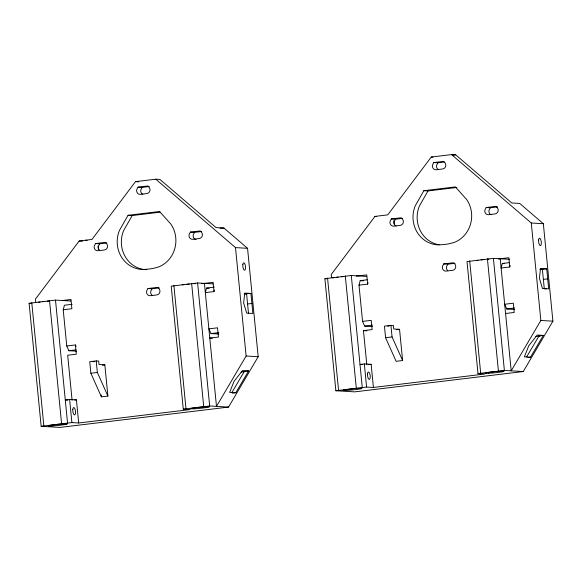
<?xml version="1.0" encoding="UTF-8"?>
<svg xmlns="http://www.w3.org/2000/svg" width="582" height="582" viewBox="0 0 582 582"><rect width="100%" height="100%" fill="white"/><g stroke="black" fill="none" stroke-linecap="round" stroke-linejoin="round"><path stroke-width="0.87" d="M76.679 351.172L68.872 350.713L66.763 345.992L63.212 309.762L64.413 305.23L72.204 304.291M214.314 287.152L206.53 288.09L205.33 292.622L213.98 291.575L214.38 290.069M372.465 326.575L364.659 326.109L362.557 321.388L358.999 285.158L360.2 280.633L367.126 279.797M358.999 285.158L367.657 284.118L368.057 282.605M509.243 262.657L502.317 263.493L501.117 268.018L509.767 266.978L510.167 265.465M95.586 243.552L94.437 245.56A3.725 3.477 -86.6 0 0 97.98 250.747L104.469 249.969A3.725 3.477 -86.6 0 0 106.921 244.054L105.415 242.367L95.586 243.552L99.726 243.793L106.87 242.934M99.726 243.793L98.576 245.808A3.725 3.477 -86.6 0 0 99.566 250.202M138.036 187.149L136.886 189.157A3.725 3.477 -86.6 0 0 140.429 194.344L146.919 193.566A3.725 3.477 -86.6 0 0 149.378 187.651L147.864 185.964L138.036 187.149L142.175 187.397L149.319 186.531M142.175 187.397L141.026 189.405A3.725 3.477 -86.6 0 0 142.786 194.301M128.062 215.304L119.463 230.377A27.929 26.095 -86.6 0 0 146.031 269.284A54.555 50.976 -86.6 0 0 159.141 266.745A27.929 26.095 -86.6 0 0 170.919 224.172L159.599 211.499L128.062 215.304L132.201 215.544L160.13 212.175M132.201 215.544L123.602 230.618A27.929 26.095 -86.6 0 0 146.751 269.699M147.966 288.527L146.831 290.52A3.725 3.477 -86.6 0 0 150.367 295.714L156.864 294.928A3.725 3.477 -86.6 0 0 159.315 289.014L157.817 287.341L147.966 288.527L152.106 288.767L159.272 287.908M152.106 288.767L150.964 290.767A3.725 3.477 -86.6 0 0 152.731 295.671M190.423 232.109L189.281 234.124A3.725 3.477 -86.6 0 0 192.824 239.311L199.313 238.525A3.725 3.477 -86.6 0 0 201.765 232.618L200.259 230.93L190.423 232.109L194.563 232.356L201.714 231.49M194.563 232.356L193.42 234.364A3.725 3.477 -86.6 0 0 196.054 239.537M391.373 218.948L390.224 220.956A3.725 3.477 -86.6 0 0 393.767 226.143L400.256 225.365A3.725 3.477 -86.6 0 0 402.715 219.45L401.202 217.763L391.373 218.948L395.513 219.196L402.657 218.33M395.513 219.196L394.363 221.204A3.725 3.477 -86.6 0 0 396.124 226.1M433.823 162.545L432.681 164.56A3.725 3.477 -86.6 0 0 436.216 169.748L442.713 168.962A3.725 3.477 -86.6 0 0 445.165 163.055L443.651 161.36L433.823 162.545L437.962 162.793L444.219 162.036M437.962 162.793L436.813 164.801A3.725 3.477 -86.6 0 0 438.581 169.704M423.856 190.7L415.257 205.773A27.929 26.095 -86.6 0 0 441.818 244.68A54.555 50.976 -86.6 0 0 454.935 242.141A27.929 26.095 -86.6 0 0 466.706 199.568L455.386 186.902L423.856 190.7L427.988 190.947L456.819 187.469M427.988 190.947L419.389 206.021A27.929 26.095 -86.6 0 0 439.141 244.789M443.76 263.922L442.618 265.923A3.725 3.477 -86.6 0 0 446.161 271.11L452.651 270.324A3.725 3.477 -86.6 0 0 455.102 264.417L453.604 262.737L443.76 263.922L447.893 264.163L455.059 263.304M447.893 264.163L446.758 266.163A3.725 3.477 -86.6 0 0 447.74 270.565M486.217 207.512L485.068 209.52A3.725 3.477 -86.6 0 0 488.611 214.707L495.1 213.929A3.725 3.477 -86.6 0 0 497.552 208.014L496.046 206.326L486.217 207.512L490.35 207.752L497.501 206.894M490.35 207.752L489.207 209.767A3.725 3.477 -86.6 0 0 490.968 214.663M35.764 302.153L35.458 299.068L79.167 241.006L91.963 239.457L135.482 181.642L155.787 179.198L235.499 247.605L246.128 356.009L216.482 406.374L204.42 283.369M231.912 392.479L244.295 371.454L248.623 370.93L235.783 392.741L232.32 393.156M70.917 301.018L55.494 300.108L29.1 303.295L41.162 426.3L60.033 427.406L228.537 407.087L258.182 356.722L247.554 248.318L223.939 228.042L216.017 227.577L159.919 179.438L155.787 179.198M331.551 277.549L331.245 274.471L374.954 216.402L387.75 214.86L431.269 157.038L451.574 154.594L531.286 223.008L540.845 320.464L511.2 370.829L500.207 258.772M526.63 356.933L539.012 335.909L543.341 335.385L530.5 357.195L527.903 357.508M366.704 276.414L351.288 275.512L324.887 278.691L335.872 390.755L354.744 391.861L523.254 371.542L552.9 321.177L543.341 223.714L519.726 203.445L511.804 202.98L455.706 154.834L451.574 154.594M213.034 283.878L197.611 282.968L171.224 286.155L183.279 409.161L190.088 409.561L78.694 422.99L71.884 422.59L41.162 426.3M509.679 259.325L493.398 258.372L467.011 261.551L477.997 373.615L484.806 374.015L373.411 387.452L366.602 387.052L335.872 390.755M183.279 409.161L209.673 405.974L228.537 407.087M477.997 373.615L504.383 370.428L523.254 371.542M453.058 155.154L455.706 154.834M223.939 228.042L220.011 228.202M62.31 300.508L70.96 299.468L71.87 308.715L63.212 309.762M201.779 283.689L213.077 282.328L213.98 291.575M356.337 276.123L366.747 274.864L367.657 284.118M498.447 258.983L508.864 257.724L509.767 266.978M248.856 293.328L244.527 293.845L250.922 293.444L252.886 313.472L246.681 313.101L243.632 302.975L244.716 293.081L250.922 293.444M244.047 294.026L246.724 293.699M247.583 303.979L251.904 303.462M544.643 268.724L540.314 269.248L546.709 268.848L548.673 288.868L542.468 288.505L539.419 278.371L540.503 268.477L546.709 268.848M539.834 269.422L541.616 269.204M543.37 279.382L547.691 278.858M66.763 345.992L75.42 344.951L76.118 346.523M544.876 288.956L546.607 288.745M68.872 350.713L75.798 349.877M212.372 338.251L209.789 338.098L218.439 337.058L217.537 327.812L208.88 328.852L210.99 333.573L218.774 332.635M362.557 321.388L371.207 320.347L372.116 329.594L363.459 330.641L366.82 364.849M364.659 326.109L372.451 325.171M505.576 313.502L514.226 312.454L513.324 303.207L504.667 304.248L506.777 308.969L514.568 308.031M96.219 360.913L89.73 361.691L90.865 373.251L101.406 396.859L107.896 396.08L104.84 364.863L99.042 364.521L98.7 361.058L96.219 360.913L97.354 372.473L107.896 396.08M390.937 325.367L384.447 326.146L385.575 337.706L396.124 361.313L402.613 360.534L399.55 329.317L393.759 328.976L393.417 325.513L390.937 325.367L392.072 336.927L402.613 360.534M93.025 361.742L94.648 361.546M387.736 326.196L389.358 326M102.403 365.154L104.84 364.863M396.306 329.71L399.55 329.317M90.865 373.251L97.354 372.473M385.575 337.706L392.072 336.927M241.072 372.051L245.451 371.52L244.295 371.454M535.789 336.505L540.169 335.974L539.012 335.909M78.694 422.99L76.431 399.87L69.622 399.47L65.293 399.994L67.847 400.147M373.411 387.452L371.141 364.325L364.332 363.925L360.011 364.448L362.564 364.601M74.7 400.081L76.431 399.87M368.544 364.638L371.141 364.325M431.269 157.038L432.928 157.14M135.482 181.642L138.792 181.839M531.286 223.008L543.341 223.714M374.954 216.402L376.678 216.504M235.499 247.605L247.554 248.318M502.317 263.493L504.048 263.595M85.474 240.242L87.133 240.337M79.167 241.006L82.608 241.203M360.2 280.633L363.67 280.837M324.887 278.691L326.589 278.793M206.53 288.09L209.127 288.243M506.777 308.969L514.575 309.435M540.845 320.464L552.9 321.177M29.1 303.295L30.802 303.397M543.341 335.385L537.23 335.028L528.74 345.81L524.389 356.831L530.5 357.195M363.459 330.641L366.907 330.845M210.99 333.573L218.788 334.032M246.128 356.009L258.182 356.722M248.623 370.93L242.512 370.574L234.022 381.356L229.672 392.377L235.783 392.741M542.388 269.364L544.265 288.556M493.398 258.372L504.383 370.428M487.418 258.794L498.403 370.858M469.681 260.932L480.667 372.997M393.738 220.651L394.079 224.092M364.332 363.925L366.602 387.052M351.288 275.512L362.273 387.568M345.301 275.933L356.293 387.998M327.557 278.072L338.549 390.136M246.601 293.968L248.478 313.16M197.611 282.968L209.673 405.974M191.631 283.398L203.693 406.396M173.894 285.536L185.956 408.542M98.038 246.113L98.373 249.554M101.232 395.076L101.406 396.859M75.42 344.951L76.329 354.198L67.672 355.238L72.103 400.394M69.622 399.47L71.884 422.59M55.494 300.108L67.556 423.114M49.514 300.538L61.576 423.536M31.77 302.676L43.832 425.682M38.317 302.262A9.545 0.567 -5.6 0 1 40.122 301.985M42.297 301.702A9.545 0.567 -5.6 0 1 44.712 301.432M47.186 301.192A9.545 0.567 -5.6 0 1 49.565 301.003M182.231 284.845A9.545 0.567 -5.6 0 1 184.414 284.562M186.822 284.292A9.545 0.567 -5.6 0 1 189.303 284.052M193.791 283.732A9.545 0.567 -5.6 0 1 195.494 283.674M332.809 277.912A9.545 0.567 -5.6 0 1 334.104 277.665M336.6 277.287A9.545 0.567 -5.6 0 1 338.084 277.097M341.321 276.748A9.545 0.567 -5.6 0 1 342.98 276.596M476.767 260.43A9.545 0.567 -5.6 0 1 478.018 260.241M480.987 259.87A9.545 0.567 -5.6 0 1 484.268 259.528M487.469 259.259A9.545 0.567 -5.6 0 1 488.916 259.172M51.769 425.929A9.545 0.567 -5.6 0 0 67.134 424.082A9.545 0.567 -5.6 0 0 54.359 424.707A9.545 0.567 -5.6 0 0 51.769 425.929M193.879 408.79A9.545 0.567 -5.6 0 0 209.244 406.942A9.545 0.567 -5.6 0 0 196.476 407.567A9.545 0.567 -5.6 0 0 193.879 408.79M72.83 409.313A3.725 1.31 83.1 0 0 74.518 414.93A3.725 1.31 83.1 0 0 75.122 409.452A3.725 1.31 83.1 0 0 72.83 409.313M242.84 264.592A3.725 1.31 83.1 0 0 244.535 270.208A3.725 1.31 83.1 0 0 245.131 264.723A3.725 1.31 83.1 0 0 242.84 264.592M346.479 390.384A9.545 0.567 -5.6 0 0 361.844 388.536A9.545 0.567 -5.6 0 0 349.076 389.162A9.545 0.567 -5.6 0 0 346.479 390.384M488.596 373.244A9.545 0.567 -5.6 0 0 503.961 371.396A9.545 0.567 -5.6 0 0 491.186 372.022A9.545 0.567 -5.6 0 0 488.596 373.244M538.626 239.988A3.725 1.31 83.1 0 0 540.322 245.604A3.725 1.31 83.1 0 0 540.925 240.126A3.725 1.31 83.1 0 0 538.626 239.988M367.54 373.768A3.725 1.31 83.1 0 0 369.235 379.391A3.725 1.31 83.1 0 0 369.839 373.906A3.725 1.31 83.1 0 0 367.54 373.768"/></g></svg>
